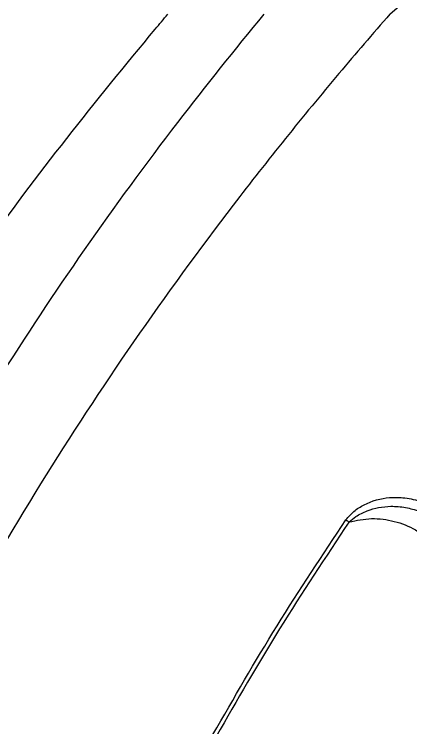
# Model space of a CAD drawing. Extents: x 400 to 501, y 484 to 634.
# Drawn here: x 432.286 to 434.14, y 558.141 to 561.472 of the extents above; entities that cross this region are included whole.
import ezdxf

# ---------------------------------------------------------------- set-up
doc = ezdxf.new("R2010")
doc.units = 0
doc.header["$MEASUREMENT"] = 0
doc.layers.add('1', color=4, linetype='Continuous')
doc.layers.add('DIM', color=3, linetype='Continuous')
doc.layers.add('GEOMETRY', color=3, linetype='Continuous', lineweight=25)

# ---------------------------------------------------------------- blocks, each defined once
blk = doc.blocks.new('2026 GRANDEE')
at = {"layer": '1'}
blk.add_arc((-73.6316, 29.7841), 86.7311, 311.305332, 313.798829, dxfattribs=at)
at = {"layer": 'GEOMETRY', "ltscale": 16}
for points, knots in [([(-22.7511, -37.1976), (-22.677, -37.0037), (-22.5306, -36.6206), (-22.2687, -36.0738), (-21.998, -35.548), (-21.7236, -35.0308), (-21.4371, -34.5168), (-21.1087, -33.9746), (-20.7321, -33.4138), (-20.3054, -32.8412), (-19.8543, -32.2906), (-19.382, -31.7607), (-18.89, -31.2506), (-18.3784, -30.7598), (-17.8469, -30.2887), (-17.2943, -29.839), (-16.7192, -29.4138), (-16.1545, -29.0395), (-15.6078, -28.7141), (-15.0895, -28.4323), (-14.5697, -28.1642), (-14.044, -27.8983), (-13.4995, -27.6384), (-13.1184, -27.4911), (-12.9255, -27.4165)], [0, 0, 0, 0, 0.043581, 0.086128, 0.127218, 0.167808, 0.209119, 0.250866, 0.300979, 0.350971, 0.400782, 0.450417, 0.499973, 0.549557, 0.599236, 0.649064, 0.69912, 0.74941, 0.791338, 0.832807, 0.873394, 0.914208, 0.956555, 1, 1, 1, 1]), ([(-19.2072, -38.9492), (-19.1133, -38.7417), (-18.922, -38.319), (-18.589, -37.6953), (-18.2193, -37.0742), (-17.814, -36.4642), (-17.3966, -35.8951), (-17.1077, -35.5342), (-16.9697, -35.3685)], [0, 0, 0, 0, 0.059275, 0.1207752, 0.1834205, 0.2462733, 0.3095856, 0.3648796, 0.3648796, 0.3648796, 0.3648796]), ([(-16.5882, -37.7285), (-16.5764, -37.7147), (-16.5522, -37.6863), (-16.4845, -37.6446), (-16.4016, -37.6216), (-16.3097, -37.6238), (-16.2321, -37.6422), (-16.1535, -37.6783), (-16.1071, -37.7161), (-16.0835, -37.7352)], [0, 0, 0, 0, 0.094443, 0.193593, 0.414607, 0.542679, 0.685024, 0.840068, 1, 1, 1, 1]), ([(-16.5737, -37.7384), (-16.5633, -37.7296), (-16.5377, -37.7078), (-16.4903, -37.6854), (-16.4349, -37.6695), (-16.3743, -37.6633), (-16.3095, -37.6687), (-16.2404, -37.6883), (-16.1724, -37.7217), (-16.1317, -37.756), (-16.1114, -37.7731)], [0, 0, 0, 0, 0.07969, 0.195682, 0.304523, 0.419186, 0.55542, 0.687952, 0.843915, 1, 1, 1, 1]), ([(-17.2097, -38.7305), (-17.1117, -38.5603), (-16.9154, -38.2196), (-16.6974, -37.8923), (-16.5882, -37.7285)], [0, 0, 0, 0, 0.499434, 1, 1, 1, 1]), ([(-16.5882, -37.7285), (-16.5859, -37.7301), (-16.5811, -37.7334), (-16.5762, -37.7367), (-16.5737, -37.7384)], [0, 0, 0, 0, 0.4999977, 1, 1, 1, 1]), ([(-16.5737, -37.7384), (-16.6836, -37.9035), (-16.9014, -38.2304), (-17.0974, -38.5707), (-17.1944, -38.7391)], [0, 0, 0, 0, 0.505164, 1, 1, 1, 1])]:
    blk.add_open_spline(points, degree=3, knots=knots, dxfattribs=at)
at = {"layer": 'GEOMETRY'}
for points, knots in [([(-16.3828, -35.3685), (-16.4631, -35.4598), (-16.7138, -35.751), (-17.1201, -36.2557), (-17.5867, -36.8944), (-18.0215, -37.5582), (-18.4251, -38.2454), (-18.6598, -38.7228), (-18.7774, -38.9619)], [0.609091, 0.609091, 0.609091, 0.609091, 0.6419879, 0.7131073, 0.784441, 0.8560237, 0.9278666, 1, 1, 1, 1]), ([(-18.5324, -36.849), (-18.4516, -36.7236), (-18.2521, -36.4143), (-17.8957, -35.9464), (-17.6009, -35.5824), (-17.4407, -35.3917), (-17.4212, -35.3685)], [0, 0, 0, 0, 0.0585282, 0.1444444, 0.2301277, 0.2419885, 0.2419885, 0.2419885, 0.2419885])]:
    blk.add_open_spline(points, degree=3, knots=knots, dxfattribs=at)
at = {"layer": 'GEOMETRY', "ltscale": 16}
blk.add_open_spline([(-16.5737, -37.7384), (-16.5386, -37.7312), (-16.4685, -37.7168), (-16.3613, -37.7316), (-16.2603, -37.7707), (-16.206, -37.8172), (-16.1789, -37.8405)], degree=3, dxfattribs=at)

msp = doc.modelspace()

# ---------------------------------------------------------------- block references
at = {"layer": 'DIM'}
msp.add_blockref('2026 GRANDEE', (450.4248, 596.8403), dxfattribs=at)

doc.saveas('drawing.dxf')
